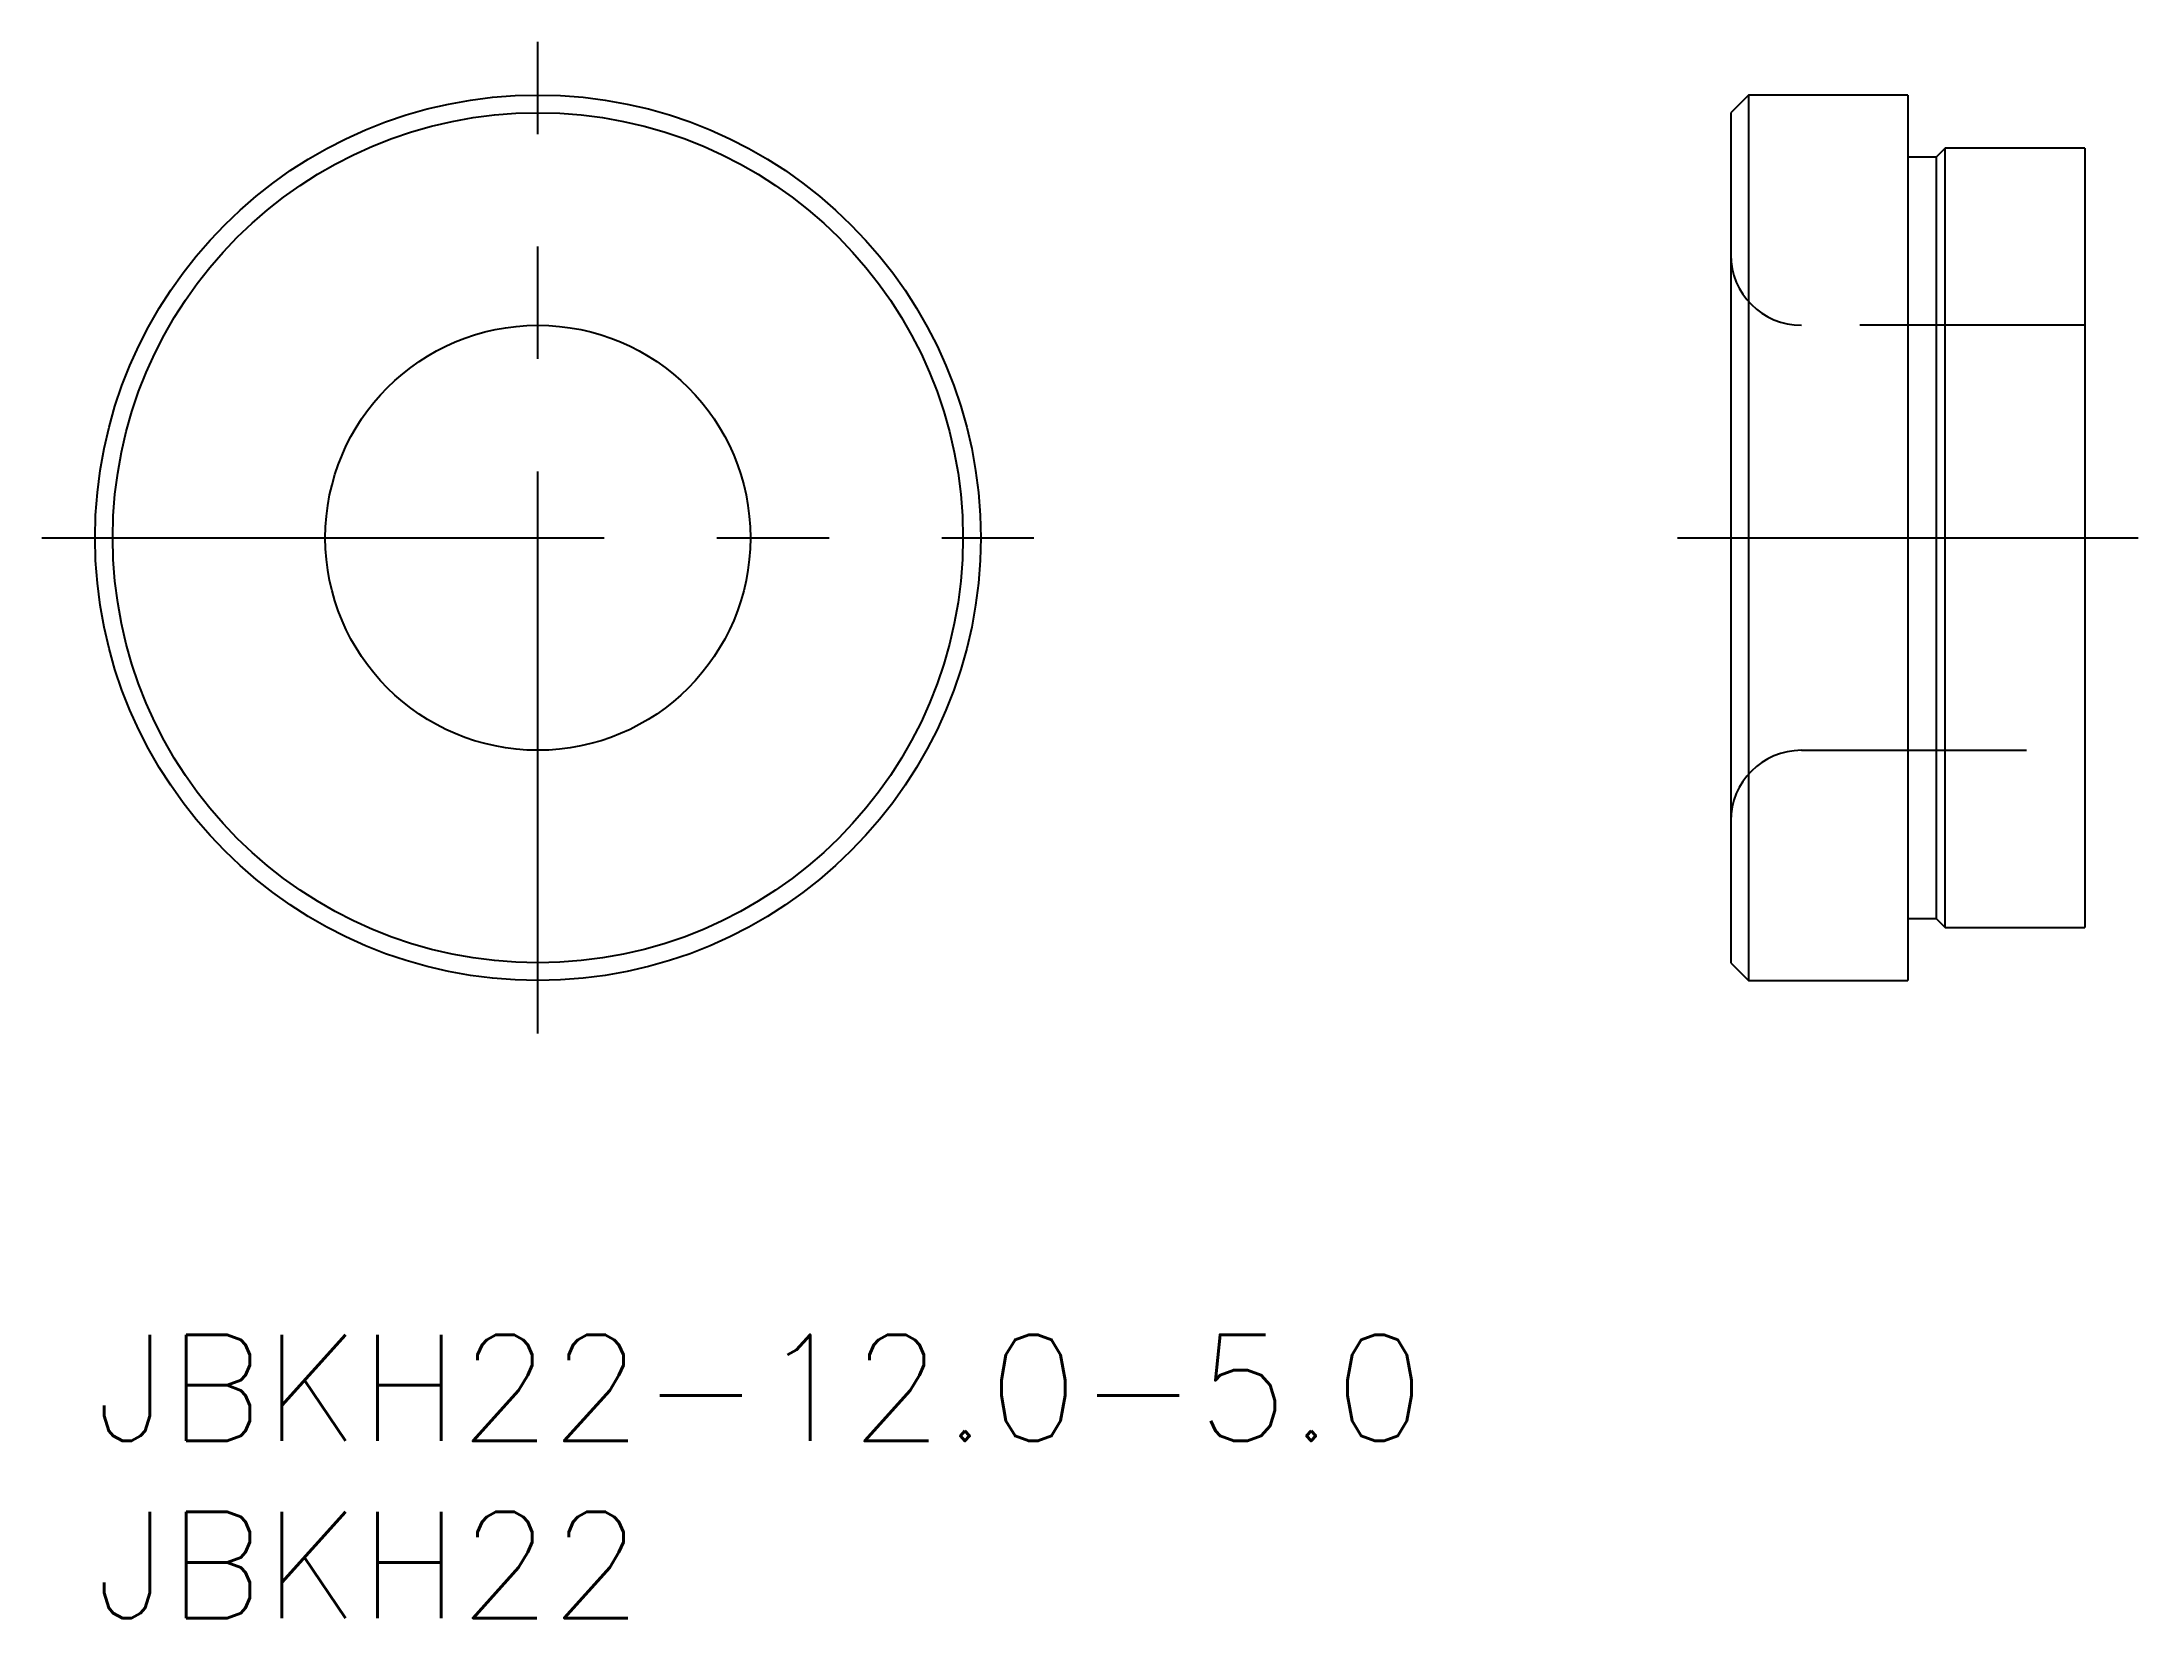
# Model space of a CAD drawing. Extents: x -1.5 to 57.7, y -8 to 36.5.
import ezdxf

# ---------------------------------------------------------------- set-up
doc = ezdxf.new("R2010")
doc.units = 0
doc.header["$LTSCALE"] = 0.5
doc.linetypes.add('CENTER', pattern=[50.8, 31.75, -6.35, 6.35, -6.35])
doc.linetypes.add('DASHED', pattern=[19.05, 12.7, -6.35])
for name, color, linetype in [('MSM_CENTER', 1, 'CENTER'), ('MSM_CONTINUOUS', 7, 'CONTINUOUS'), ('MSM_DASHED', 4, 'DASHED'), ('MSM_PART_NUMBER', 7, 'CONTINUOUS')]:
    doc.layers.add(name, color=color, linetype=linetype)
doc.styles.get("Standard").update_dxf_attribs({"font": 'txt.shx', "height": 1, "bigfont": 'bigfont.shx'})

# ---------------------------------------------------------------- blocks, each defined once
blk = doc.blocks.new('*U15')
at = {"layer": 'MSM_PART_NUMBER'}
blk.add_text('JBKH22-12.0-5.0', height=3, dxfattribs=at).set_placement((0, -3))
blk = doc.blocks.new('*U16')
at = {"layer": 'MSM_PART_NUMBER'}
blk.add_text('JBKH22', height=3, dxfattribs=at).set_placement((0, -8))

msp = doc.modelspace()

# ---------------------------------------------------------------- linework, layer by layer
at = {"layer": 'MSM_CENTER'}
for p, q in [((12.5, 8.5), (12.5, 36.5)), ((-1.5, 22.5), (26.5, 22.5)), ((44.672, 22.5), (57.672, 22.5))]:
    msp.add_line(p, q, dxfattribs=at)
at = {"layer": 'MSM_CONTINUOUS'}
for p, q in [((46.672, 35), (46.172, 34.5)), ((51.172, 35), (46.672, 35)), ((46.672, 35), (46.672, 10)), ((51.172, 35), (51.172, 10)), ((46.172, 34.5), (46.172, 10.5)), ((51.972, 33.25), (51.172, 33.25)), ((52.222, 33.5), (51.972, 33.25)), ((51.972, 33.25), (51.972, 11.75)), ((56.172, 33.5), (52.222, 33.5)), ((52.222, 11.5), (52.222, 33.5)), ((56.172, 33.5), (56.172, 11.5)), ((51.172, 11.75), (51.972, 11.75)), ((51.972, 11.75), (52.222, 11.5)), ((52.222, 11.5), (56.172, 11.5)), ((46.172, 10.5), (46.672, 10)), ((46.672, 10), (51.172, 10))]:
    msp.add_line(p, q, dxfattribs=at)
for radius in [12.5, 12, 6]:
    msp.add_circle((12.5, 22.5), radius, dxfattribs=at)
at = {"layer": 'MSM_DASHED'}
for p, q in [((56.172, 28.5), (48.172, 28.5)), ((48.172, 16.5), (56.172, 16.5))]:
    msp.add_line(p, q, dxfattribs=at)
for centre, start, end in [((48.172, 30.5), 180, 270), ((48.172, 14.5), 90, 180)]:
    msp.add_arc(centre, 2, start, end, dxfattribs=at)

# ---------------------------------------------------------------- block references
at = {"layer": 'MSM_CONTINUOUS'}
for name in ['*U15', '*U16']:
    msp.add_blockref(name, (0, 0), dxfattribs=at)

doc.saveas('drawing.dxf')
